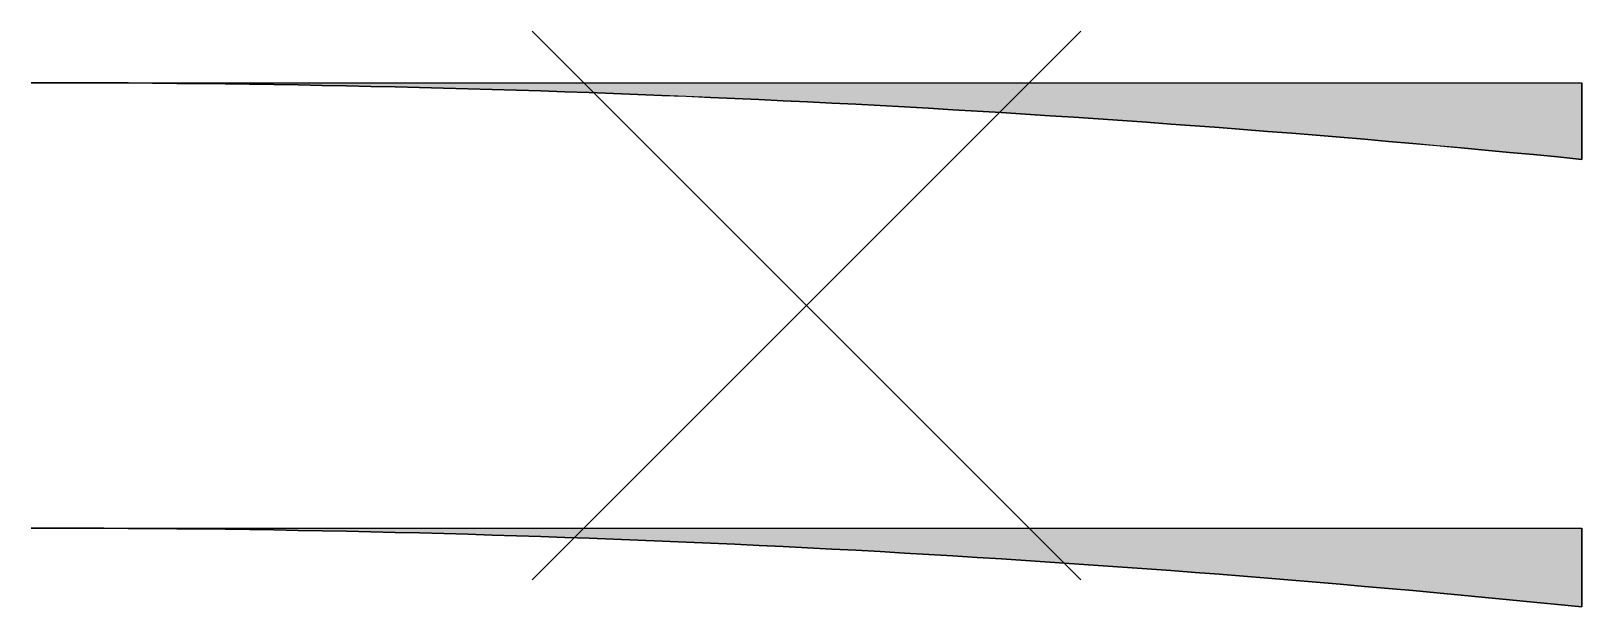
# Model space of a CAD drawing. Header units: metres. Extents: x 0 to 5, y -0.97 to 0.88.
import ezdxf

# ---------------------------------------------------------------- set-up
doc = ezdxf.new("R2010")
doc.units = ezdxf.units.M

msp = doc.modelspace()

# ---------------------------------------------------------------- hatches: boundary and pattern name
at = {"extrusion": (0, 0, -1)}
h = msp.add_hatch(color=256, dxfattribs=at)
edge = h.paths.add_edge_path()
edge.add_line((0, 0.7175), (-5, 0.7175))
edge.add_line((-5, 0.7175), (-5, 0.4704))
edge.add_ellipse((0, -50), major_axis=(-50.7175, 0), ratio=1, start_angle=270, end_angle=275.65773, ccw=False)
h = msp.add_hatch(color=256, dxfattribs=at)
edge = h.paths.add_edge_path()
edge.add_line((0, -0.7175), (-5, -0.7175))
edge.add_line((-5, -0.7175), (-5, -0.9718))
edge.add_ellipse((0, -50), major_axis=(-49.2825, 0), ratio=1, start_angle=270, end_angle=275.82303, ccw=False)

# ---------------------------------------------------------------- linework, layer by layer
for p, q in [((1.6161, -0.8839), (3.3839, 0.8839)), ((3.3839, -0.8839), (1.6161, 0.8839)), ((0, 0.7175), (5, 0.7175)), ((5, 0.4704), (5, 0.7175)), ((0, -0.7175), (5, -0.7175)), ((5, -0.9718), (5, -0.7175))]:
    msp.add_line(p, q)
at = {"flags": 128}
for points in [[(0, 0.7175), (5, 0.7175), (5, 0.4704, 0.024692)], [(0, -0.7175), (5, -0.7175), (5, -0.9718, 0.025413)]]:
    msp.add_lwpolyline(points, format="xyb", close=True, dxfattribs=at)
at = {"extrusion": (0, 0, -1)}
for radius, end in [(50.7175, 95.65773), (49.2825, 95.82303)]:
    msp.add_arc((0, -50), radius, 90, end, dxfattribs=at)

doc.saveas('drawing.dxf')
